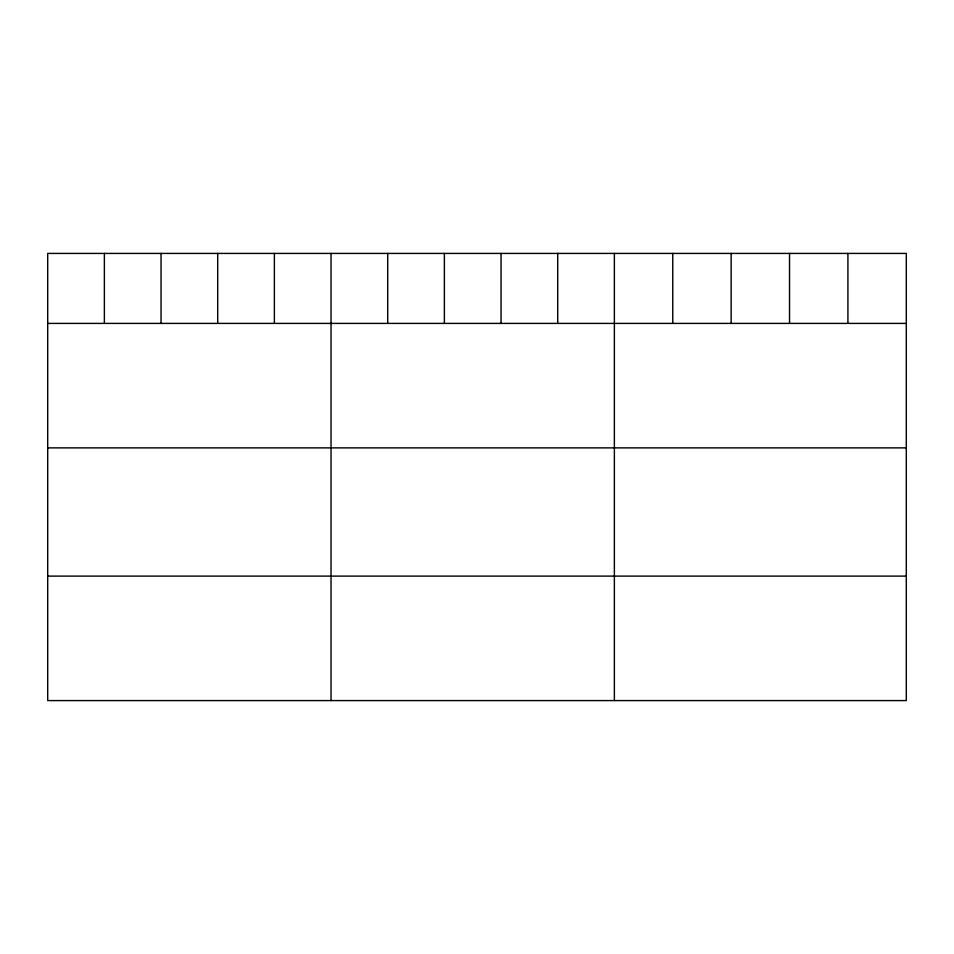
<?xml version="1.0" encoding="UTF-8"?>
<svg xmlns="http://www.w3.org/2000/svg" width="954" height="954" viewBox="0 0 954 954"><rect width="100%" height="100%" fill="white"/><g stroke="black" fill="none" stroke-linecap="round" stroke-linejoin="round"><path stroke-width="1.43" d="M906.3 323.406L906.3 700.582L47.7 700.582L47.7 253.418L906.3 253.418L906.3 323.406L47.7 323.406M47.7 447.879L906.3 447.879M47.7 576.109L906.3 576.109M847.915 253.418L847.915 323.406M789.53 253.418L789.53 323.406M731.146 253.418L731.146 323.406M672.761 253.418L672.761 323.406M614.376 253.418L614.376 700.582M557.708 253.418L557.708 323.406M501.041 253.418L501.041 323.406M444.373 253.418L444.373 323.406M387.706 253.418L387.706 323.406M331.038 253.418L331.038 700.582M274.37 253.418L274.37 323.406M217.703 253.418L217.703 323.406M161.035 253.418L161.035 323.406M104.368 253.418L104.368 323.406"/></g></svg>
